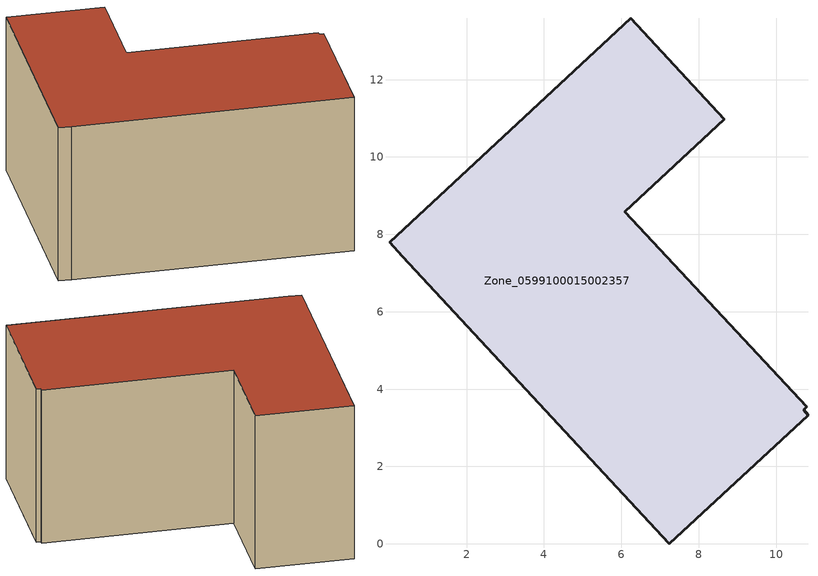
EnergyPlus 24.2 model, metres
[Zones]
Zone_0599100015002357
 floor ground (C_G): 10.82,3.33 7.24,0 0.33,7.43 0.01,7.8 6.25,13.59 8.66,10.98 6.09,8.59 10.79,3.54 10.71,3.46 z3.58
 wall outside (C_F): 8.66,10.98 6.25,13.59 0.01,7.8 0.33,7.43 7.24,0 10.82,3.33 10.71,3.46 10.79,3.54 6.09,8.59 8.66,10.98 z3.58:9.66
 roof outside (C_R): 10.79,3.54 6.09,8.59 8.66,10.98 6.25,13.59 0.01,7.8 0.33,7.43 7.24,0 10.82,3.33 10.71,3.46 z9.66
[BUILDING]
Pand.0599100015002357: North Axis=0; Terrain=City; Loads Convergence Tolerance Value=0.04; Temperature Convergence Tolerance Value=0.4; Solar Distribution=FullExterior; Maximum Number of Warmup Days=25; Minimum Number of Warmup Days=1
[Site:Location]
Rotterdam.The.Hague.AP_ZH_NLD Design_Conditions: Latitude=51.96; Longitude=4.45; Time Zone=1; Elevation=-4.5
[SITE:GROUNDTEMPERATURE:BUILDINGSURFACE]
18, 18, 18, 18, 18, 18, 18, 18, 18, 18, 18, 18
[MATERIAL] Thermal Absorptance=0.9; Solar Absorptance=0.7; Visible Absorptance=0.7
Name | Roughness | Thickness | Conductivity | Density | Specific Heat
G.D.1965 | MediumSmooth | 0.15 | 1 | 540 | 1210
F.D.1965 | Rough | 0.3 | 0.857143 | 1920 | 840
R.D.1965 | MediumRough | 0.2 | 0.08 | 1500 | 1000
[CONSTRUCTION]
C_G: G.D.1965
C_F: F.D.1965
C_R: R.D.1965
[ZONE]
Zone_0599100015002357: Type=1; Multiplier=1; Ceiling Height=Autocalculate; Volume=Autocalculate; Floor Area=autocalculate; Part of Total Floor Area=Yes
[ZONEINFILTRATION:DESIGNFLOWRATE]
Infil_Zone_0599100015002357: Zone or ZoneList or Space or SpaceList=Zone_0599100015002357; Schedule=AlwaysOn; Design Flow Rate Calculation Method=Flow/Area; Flow Rate per Floor Area=0.0042; Constant Term Coefficient=1; Temperature Term Coefficient=0; Velocity Term Coefficient=0; Velocity Squared Term Coefficient=0
[HVACTEMPLATE:ZONE:IDEALLOADSAIRSYSTEM]
Zone_0599100015002357: Maximum Heating Supply Air Temperature=50; Minimum Cooling Supply Air Temperature=13; Maximum Heating Supply Air Humidity Ratio=0.0156; Minimum Cooling Supply Air Humidity Ratio=0.0077; Heating Limit=NoLimit; Cooling Limit=NoLimit; Dehumidification Control Type=ConstantSensibleHeatRatio; Cooling Sensible Heat Ratio=0.7; Dehumidification Setpoint=60; Humidification Control Type=None; Humidification Setpoint=30; Outdoor Air Method=None; Outdoor Air Flow Rate per Person=0.00944; Outdoor Air Flow Rate per Zone Floor Area=0; Outdoor Air Flow Rate per Zone=0; Demand Controlled Ventilation Type=None; Outdoor Air Economizer Type=NoEconomizer; Heat Recovery Type=None; Sensible Heat Recovery Effectiveness=0.7; Latent Heat Recovery Effectiveness=0.65
[ZONECONTROL:THERMOSTAT]
ThermostatControl_Zone_0599100015002357: Zone or ZoneList=Zone_0599100015002357; Control Type Schedule=DualSetpointControlType; Control 1=Thermostat_Zone_0599100015002357; Temperature Difference Between Cutout And Setpoint=0
[THERMOSTATSETPOINT:DUALSETPOINT]
Thermostat_Zone_0599100015002357: Heating Setpoint Temperature Schedule=HeatingSetpoint_Zone_0599100015002357; Cooling Setpoint Temperature Schedule=CoolingSetpoint_Zone_0599100015002357
[SCHEDULE:COMPACT]
HeatingSetpoint_Zone_0599100015002357: Through: 12/31, For: AllDays, Until: 24:00, 21
CoolingSetpoint_Zone_0599100015002357: Through: 12/31, For: AllDays, Until: 24:00, 24
DualSetpointControlType: Through: 12/31, For: AllDays, Until: 24:00, 4
AlwaysOn: Through: 12/31, For: AllDays, Until: 24:00, 1
